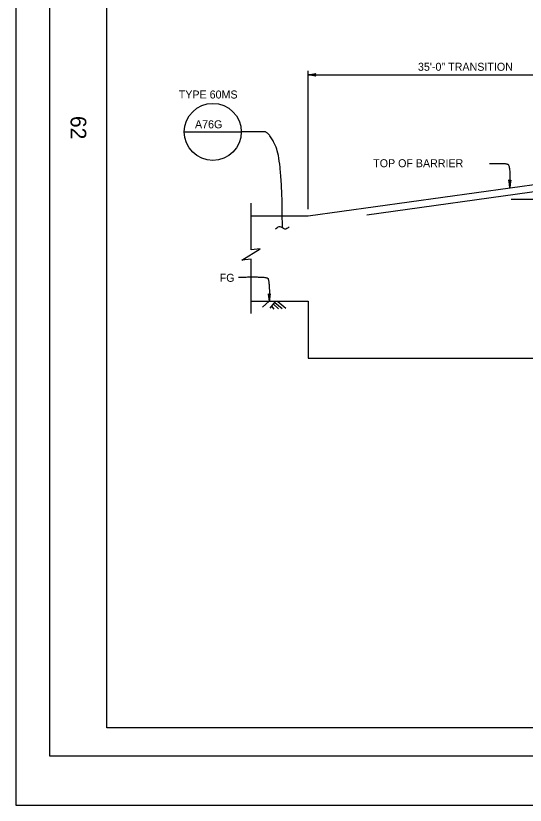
# Model space of a CAD drawing. Extents: x -893 to 867, y -474 to 712.
# Drawn here: x -893 to -446, y -474 to 218 of the extents above; entities that cross this region are included whole.
import ezdxf

# ---------------------------------------------------------------- set-up
doc = ezdxf.new("R2010")
doc.units = 0
for name, color, linetype in [('border_PLOTTING-ELEMENTS', 7, 'Continuous'), ('border_rw_22x34_Cut_Lines', 7, 'Continuous'), ('border_SHEET', 7, 'Continuous'), ('border_WITHIN-BORDER-anno', 7, 'Continuous'), ('str_Concrete-A', 7, 'Continuous'), ('str_Misc-Steel-F', 7, 'Continuous'), ('str_Text-A', 7, 'Continuous')]:
    doc.layers.add(name, color=color, linetype=linetype)

msp = doc.modelspace()

# ---------------------------------------------------------------- linework, layer by layer
at = {"layer": 'border_PLOTTING-ELEMENTS'}
for points in [[(-893.45, -474.04), (866.55, -474.04), (866.55, 711.96), (-893.45, 711.96)], [(-863.45, 668.96), (836.55, 668.96), (836.55, -431.04), (-863.45, -431.04)]]:
    msp.add_lwpolyline(points, close=True, dxfattribs=at)
at = {"layer": 'border_rw_22x34_Cut_Lines'}
msp.add_lwpolyline([(-863.45, 668.96), (836.55, 668.96), (836.55, -431.04), (-863.45, -431.04)], close=True, dxfattribs=at)
at = {"layer": 'border_SHEET'}
for p, q in [((-813.45, -406.04), (-813.45, 643.96)), ((811.55, -406.04), (-813.45, -406.04))]:
    msp.add_line(p, q, dxfattribs=at)
at = {"layer": 'str_Concrete-A'}
for p, q in [((-636.82, 42.86), (-336.82, 84.53)), ((-686.99, 12.91), (-686.99, 53.8)), ((-686.91, 42.86), (-636.82, 42.86)), ((-694.99, 3.91), (-678.99, 13.91)), ((-678.99, 13.91), (-686.99, 12.91)), ((-686.99, 4.91), (-694.99, 3.91)), ((-686.99, -42.7), (-686.99, 4.91)), ((-686.91, -32.14), (-636.82, -32.14)), ((-671.12, -32.12), (-676.82, -37.2)), ((-676.82, -32.14), (-636.82, -32.14)), ((-665.71, -32.16), (-670.41, -38.14)), ((-666.17, -33.06), (-659.73, -38.36)), ((-663.52, -32.18), (-656.31, -38.12)), ((-636.82, -32.14), (-636.82, -82.14)), ((-668.91, -36.43), (-666.85, -38.96)), ((-667.35, -34.71), (-662.95, -38.71)), ((-636.82, -82.14), (163.18, -82.14))]:
    msp.add_line(p, q, dxfattribs=at)
at = {"layer": 'str_Misc-Steel-F'}
for p, q in [((-585.35, 43.7), (-336.26, 78.3)), ((-458.7, 57.48), (-8.31, 57.48))]:
    msp.add_line(p, q, dxfattribs=at)
at = {"layer": 'str_Text-A'}
for p, q in [((-636.82, 48.79), (-636.82, 170.04)), ((-636.82, 166.53), (-630.23, 167.63)), ((-636.82, 166.53), (-630.4, 167.36)), ((-630.56, 167.08), (-636.82, 166.53)), ((-630.73, 166.81), (-636.82, 166.53)), ((-636.82, 166.53), (-336.82, 166.53)), ((-630.9, 166.53), (-636.82, 166.53)), ((-630.23, 165.43), (-636.82, 166.53)), ((-636.82, 166.53), (-630.56, 165.98)), ((-630.4, 165.71), (-636.82, 166.53)), ((-636.82, 166.53), (-630.73, 166.26)), ((-630.9, 166.53), (-630.56, 167.08)), ((-630.56, 165.98), (-630.9, 166.53)), ((-630.56, 167.08), (-630.23, 167.63)), ((-630.56, 165.98), (-630.23, 165.43)), ((-745.51, 116.47), (-695.53, 116.47)), ((-460.34, 73.75), (-460.89, 74.09)), ((-460.89, 74.09), (-459.74, 67.5)), ((-460.62, 73.92), (-459.74, 67.5)), ((-459.74, 67.5), (-460.34, 73.75)), ((-460.34, 73.75), (-459.79, 73.42)), ((-459.74, 67.5), (-460.06, 73.59)), ((-459.79, 73.42), (-459.24, 73.76)), ((-459.79, 73.42), (-459.74, 67.5)), ((-459.74, 67.5), (-458.69, 74.11)), ((-459.74, 67.5), (-458.96, 73.94)), ((-459.24, 73.76), (-459.74, 67.5)), ((-459.51, 73.59), (-459.74, 67.5)), ((-459.24, 73.76), (-458.69, 74.11)), ((-671.5, -25.88), (-672.06, -25.55)), ((-672.06, -25.55), (-670.9, -32.14)), ((-671.78, -25.72), (-670.9, -32.14)), ((-670.9, -32.14), (-671.5, -25.88)), ((-671.5, -25.88), (-670.95, -26.22)), ((-670.9, -32.14), (-671.23, -26.05)), ((-670.95, -26.22), (-670.4, -25.87)), ((-670.95, -26.22), (-670.9, -32.14)), ((-670.9, -32.14), (-669.85, -25.53)), ((-670.9, -32.14), (-670.13, -25.7)), ((-670.4, -25.87), (-670.9, -32.14)), ((-670.67, -26.05), (-670.9, -32.14)), ((-670.4, -25.87), (-669.85, -25.53))]:
    msp.add_line(p, q, dxfattribs=at)
msp.add_circle((-720.52, 116.47), 24.99, dxfattribs=at)
for points, degree in [([(-659.44, 32.19), (-659.44, 90.42), (-670.89, 116.47), (-679.57, 116.47), (-695.53, 116.47)], 2), ([(-477.72, 88.65), (-463.24, 89.29), (-459.37, 86.53), (-459.74, 67.5)], 2), ([(-653.43, 33.19), (-654.77, 31.86), (-657.44, 29.99), (-661.45, 34.4), (-664.12, 32.53), (-665.45, 31.19)], 3), ([(-698.05, -10.98), (-674.4, -10.34), (-670.53, -13.11), (-670.9, -32.14)], 2)]:
    msp.add_open_spline(points, degree=degree, dxfattribs=at)

# ---------------------------------------------------------------- texts
at = {"layer": 'border_WITHIN-BORDER-anno'}
msp.add_text('62', height=13.779, rotation=270, dxfattribs=at).set_placement((-845.35, 130.42))
at = {"layer": 'str_Text-A'}
for s, height, p in [('35\'-0" TRANSITION', 7.02, (-540.46, 170.04)), ('TYPE 60MS', 7.02, (-750.42, 145.73)), ('A76G', 7.02, (-736.16, 119.59)), ('TOP OF BARRIER', 7, (-579.71, 85.45)), ('FG', 7, (-714.44, -15.03))]:
    msp.add_text(s, height=height, dxfattribs=at).set_placement(p)

doc.saveas('drawing.dxf')
